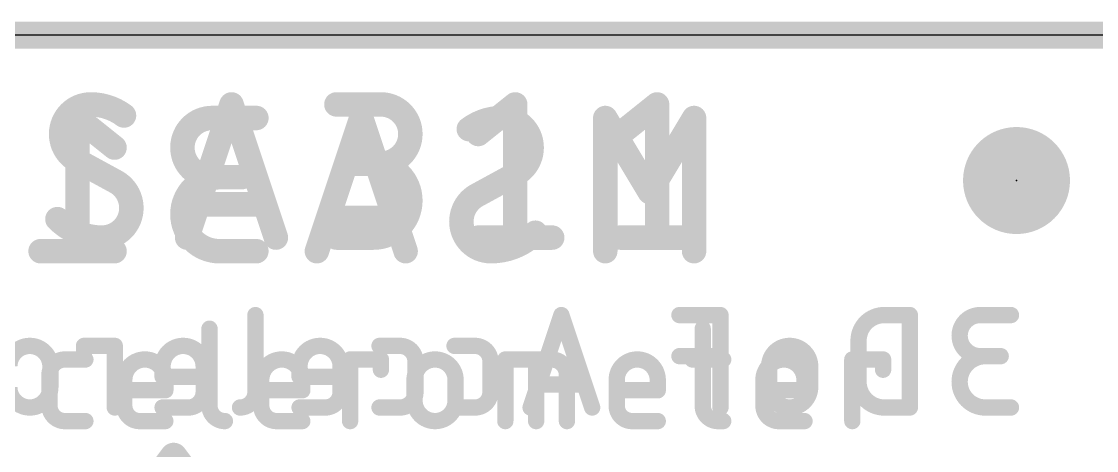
# Model space of a CAD drawing. Extents: x -0.1 to 25.5, y -0.1 to 17.9.
# Drawn here: x 10.13 to 20.18, y 13.9 to 17.91 of the extents above; entities that cross this region are included whole.
import ezdxf

# ---------------------------------------------------------------- set-up
doc = ezdxf.new("R2010")
doc.units = 0
for name, color, linetype in [('1', 12, 'CONTINUOUS'), ('16', 5, 'CONTINUOUS'), ('20', 53, 'CONTINUOUS'), ('21', 40, 'CONTINUOUS'), ('22', 6, 'CONTINUOUS'), ('23', 40, 'CONTINUOUS')]:
    doc.layers.add(name, color=color, linetype=linetype)

# ---------------------------------------------------------------- blocks, each defined once
blk = doc.blocks.new('PIE')
at = {"const_width": 0.5}
blk.add_lwpolyline([(0, -0.25, 1), (0, 0.25, 1), (0, -0.25)], format="xyb", dxfattribs=at)

msp = doc.modelspace()

# ---------------------------------------------------------------- linework, layer by layer
at = {"layer": '1', "const_width": 0.254}
msp.add_lwpolyline([(0, 17.78), (25.4, 17.78)], dxfattribs=at)
at = {"layer": '16', "const_width": 0.254}
msp.add_lwpolyline([(0, 17.78), (25.4, 17.78)], dxfattribs=at)
at = {"layer": '20'}
msp.add_line((22.86, 17.78), (2.54, 17.78), dxfattribs=at)
at = {"layer": '21'}
for points, const_width in [([(10.7775, 17.1323, 0.4142), (10.5009, 16.8557)], 0.2286), ([(11.0886, 17.0286, 0.1623), (10.7775, 17.1323)], 0.2286), ([(10.7775, 17.1894, 1), (10.7775, 17.0752)], 0.1143), ([(10.7775, 17.0751, 1), (10.7775, 17.1894)], 0.1143), ([(12.1479, 17.1504, 1), (12.0395, 17.1142)], 0.1143), ([(12.1479, 17.1142, 1), (12.0395, 17.1504)], 0.1143), ([(13.0739, 17.1895, 1), (13.0739, 17.0752)], 0.1143), ([(13.4888, 16.5791, 1), (13.4888, 17.1323)], 0.2286), ([(13.4888, 17.1895, 1), (13.4888, 17.0752)], 0.1143), ([(13.4888, 17.0752, 1), (13.4888, 17.1895)], 0.1143), ([(14.8026, 17.1323, 1), (14.6883, 17.1323)], 0.1143), ([(14.7812, 17.0877, 1), (14.7098, 17.1769)], 0.1143), ([(16.1285, 17.1323, 1), (16.0142, 17.1323)], 0.1143), ([(16.1071, 17.0877, 1), (16.0357, 17.1769)], 0.1143), ([(11.0543, 16.9829, 1), (11.1229, 17.0743)], 0.1143), ([(10.5009, 16.8557, 0.2656), (10.6392, 16.6137)], 0.2286), ([(10.5581, 16.8557, 1), (10.4438, 16.8557)], 0.1143), ([(10.4438, 16.8557, 1), (10.5581, 16.8557)], 0.1143), ([(14.3641, 16.9003, 1), (14.4355, 16.8111)], 0.1143), ([(15.6899, 16.9003, 1), (15.7613, 16.8111)], 0.1143), ([(10.6666, 16.6639, 1), (10.6118, 16.5635)], 0.1143), ([(10.6102, 16.5645, 1), (10.6682, 16.663)], 0.1143), ([(13.2122, 16.6363, 1), (13.2122, 16.522)], 0.1143), ([(13.4196, 15.8877, 1), (13.4196, 16.5791)], 0.2286), ([(13.4196, 16.6363, 1), (13.4196, 16.522)], 0.1143), ([(13.4888, 16.6363, 1), (13.4888, 16.522)], 0.1143), ([(13.4888, 16.522, 1), (13.4888, 16.6363)], 0.1143), ([(11.1578, 16.1643, 0.2656), (11.0195, 16.4063)], 0.2286), ([(11.0485, 16.4555, 1), (10.9905, 16.357)], 0.1143), ([(10.9921, 16.3561, 1), (11.0469, 16.4565)], 0.1143), ([(10.8812, 15.8877, 0.4142), (11.1578, 16.1643)], 0.2286), ([(11.2149, 16.1643, 1), (11.1006, 16.1643)], 0.1143), ([(11.7826, 16.256, 1), (11.7826, 16.1417)], 0.1143), ([(12.4049, 16.1417, 1), (12.4049, 16.256)], 0.1143), ([(11.1006, 16.1643, 1), (11.2149, 16.1643)], 0.1143), ([(10.4663, 16.0606, 0.2), (10.8812, 15.8877)], 0.2286), ([(10.5069, 16.1008, 1), (10.4258, 16.0203)], 0.1143), ([(10.8812, 15.9448, 1), (10.8812, 15.8305)], 0.1143), ([(10.8812, 15.8306, 1), (10.8812, 15.9448)], 0.1143), ([(13.0739, 15.9449, 1), (13.0739, 15.8306)], 0.1143), ([(13.4196, 15.9449, 1), (13.4196, 15.8306)], 0.1143), ([(13.4196, 15.8306, 1), (13.4196, 15.9449)], 0.1143), ([(14.3998, 15.9449, 1), (14.3998, 15.8306)], 0.1143), ([(15.0912, 15.8306, 1), (15.0912, 15.9449)], 0.1143), ([(15.7256, 15.9449, 1), (15.7256, 15.8306)], 0.1143), ([(16.4171, 15.8306, 1), (16.4171, 15.9449)], 0.1143), ([(11.6246, 15.9058, 1), (11.7331, 15.8696)], 0.1143), ([(12.4544, 15.8696, 1), (12.5628, 15.9058)], 0.1143), ([(14.6883, 15.8877, 1), (14.8026, 15.8877)], 0.1143), ([(16.0142, 15.8877, 1), (16.1285, 15.8877)], 0.1143), ([(11.9259, 15.0368, 1), (11.8497, 15.0368)], 0.0762), ([(16.5359, 15.0368, 1), (16.4597, 15.0368)], 0.0762), ([(10.5359, 14.7489, 0.4142), (10.392, 14.605)], 0.1524), ([(10.5359, 14.787, 1), (10.5359, 14.7108)], 0.0762), ([(10.5359, 14.7108, 1), (10.5359, 14.787)], 0.0762), ([(10.7278, 14.7108, 1), (10.7278, 14.787)], 0.0762), ([(11.4753, 14.557, 1), (11.0915, 14.557)], 0.1524), ([(12.7554, 14.557, 1), (12.3716, 14.557)], 0.1524), ([(13.2403, 14.7489, 1), (13.1641, 14.7489)], 0.0762), ([(13.2022, 14.787, 1), (13.2022, 14.7108)], 0.0762), ([(13.5282, 14.7489, 1), (13.452, 14.7489)], 0.0762), ([(13.4901, 14.7108, 1), (13.4901, 14.787)], 0.0762), ([(14.188, 14.557, 1), (13.8042, 14.557)], 0.1524), ([(14.6912, 14.7489, 1), (14.615, 14.7489)], 0.0762), ([(14.6531, 14.787, 1), (14.6531, 14.7108)], 0.0762), ([(14.9791, 14.7489, 1), (14.9029, 14.7489)], 0.0762), ([(15.2288, 14.605, 0.4142), (15.0849, 14.7489)], 0.1524), ([(15.0849, 14.787, 1), (15.0849, 14.7108)], 0.0762), ([(15.0849, 14.7108, 1), (15.0849, 14.787)], 0.0762), ([(16.0778, 14.557, 1), (15.6939, 14.557)], 0.1524), ([(16.4018, 14.787, 1), (16.4018, 14.7108)], 0.0762), ([(16.6897, 14.7108, 1), (16.6897, 14.787)], 0.0762), ([(17.4494, 14.557, 1), (17.0655, 14.557)], 0.1524), ([(17.9342, 14.7489, 1), (17.858, 14.7489)], 0.0762), ([(17.8961, 14.787, 1), (17.8961, 14.7108)], 0.0762), ([(18.2221, 14.7489, 1), (18.1459, 14.7489)], 0.0762), ([(18.184, 14.7108, 1), (18.184, 14.787)], 0.0762), ([(10.4301, 14.605, 1), (10.3539, 14.605)], 0.0762), ([(13.452, 14.653, 1), (13.5282, 14.653)], 0.0762), ([(15.2669, 14.605, 1), (15.1907, 14.605)], 0.0762), ([(18.1459, 14.653, 1), (18.2221, 14.653)], 0.0762), ([(10.3539, 14.605, 1), (10.4301, 14.605)], 0.0762), ([(11.1296, 14.557, 1), (11.0534, 14.557)], 0.0762), ([(11.0534, 14.557, 1), (11.1296, 14.557)], 0.0762), ([(11.5134, 14.557, 1), (11.4372, 14.557)], 0.0762), ([(11.4372, 14.557, 1), (11.5134, 14.557)], 0.0762), ([(12.4097, 14.557, 1), (12.3335, 14.557)], 0.0762), ([(12.3335, 14.557, 1), (12.4097, 14.557)], 0.0762), ([(12.7173, 14.557, 1), (12.7935, 14.557)], 0.0762), ([(12.7936, 14.557, 1), (12.7174, 14.557)], 0.0762), ([(13.8423, 14.557, 1), (13.7661, 14.557)], 0.0762), ([(13.7661, 14.557, 1), (13.8423, 14.557)], 0.0762), ([(14.2261, 14.557, 1), (14.1499, 14.557)], 0.0762), ([(14.1499, 14.557, 1), (14.2261, 14.557)], 0.0762), ([(15.1907, 14.605, 1), (15.2669, 14.605)], 0.0762), ([(15.732, 14.557, 1), (15.6558, 14.557)], 0.0762), ([(15.6558, 14.557, 1), (15.732, 14.557)], 0.0762), ([(16.1159, 14.557, 1), (16.0397, 14.557)], 0.0762), ([(16.0397, 14.557, 1), (16.1159, 14.557)], 0.0762), ([(17.1036, 14.557, 1), (17.0274, 14.557)], 0.0762), ([(17.0274, 14.557, 1), (17.1036, 14.557)], 0.0762), ([(17.4875, 14.557, 1), (17.4113, 14.557)], 0.0762), ([(17.4113, 14.557, 1), (17.4875, 14.557)], 0.0762), ([(11.0915, 14.4992, 1), (11.0915, 14.423)], 0.0762), ([(11.4372, 14.4611, 1), (11.5134, 14.4611)], 0.0762), ([(11.4753, 14.423, 1), (11.4753, 14.4992)], 0.0762), ([(12.3716, 14.4992, 1), (12.3716, 14.423)], 0.0762), ([(12.7174, 14.4611, 1), (12.7936, 14.4611)], 0.0762), ([(12.7555, 14.423, 1), (12.7555, 14.4992)], 0.0762), ([(15.6939, 14.4992, 1), (15.6939, 14.423)], 0.0762), ([(16.0397, 14.4611, 1), (16.1159, 14.4611)], 0.0762), ([(16.0778, 14.423, 1), (16.0778, 14.4992)], 0.0762), ([(17.0655, 14.4992, 1), (17.0655, 14.423)], 0.0762), ([(17.4113, 14.4611, 1), (17.4875, 14.4611)], 0.0762), ([(17.4494, 14.423, 1), (17.4494, 14.4992)], 0.0762), ([(10.392, 14.3171, 0.4142), (10.5359, 14.1732)], 0.1524), ([(10.4301, 14.3171, 1), (10.3539, 14.3171)], 0.0762), ([(11.0915, 14.3171, 0.4142), (11.2354, 14.1732)], 0.1524), ([(11.1296, 14.3171, 1), (11.0534, 14.3171)], 0.0762), ([(11.8878, 14.3171, 0.4142), (12.0318, 14.1732)], 0.1524), ([(11.9259, 14.3171, 1), (11.8497, 14.3171)], 0.0762), ([(12.3716, 14.3171, 0.4142), (12.5156, 14.1732)], 0.1524), ([(12.4097, 14.3171, 1), (12.3335, 14.3171)], 0.0762), ([(13.8042, 14.3651, 1), (14.188, 14.3651)], 0.1524), ([(13.8423, 14.3651, 1), (13.7661, 14.3651)], 0.0762), ([(13.7661, 14.3651, 1), (13.8423, 14.3651)], 0.0762), ([(14.2261, 14.3651, 1), (14.1499, 14.3651)], 0.0762), ([(14.1499, 14.3651, 1), (14.2261, 14.3651)], 0.0762), ([(15.6939, 14.3171, 0.4142), (15.8379, 14.1732)], 0.1524), ([(15.732, 14.3171, 1), (15.6558, 14.3171)], 0.0762), ([(16.4978, 14.3171, 0.4142), (16.6417, 14.1732)], 0.1524), ([(16.5359, 14.3171, 1), (16.4597, 14.3171)], 0.0762), ([(17.0655, 14.3171, 0.4142), (17.2095, 14.1732)], 0.1524), ([(17.1036, 14.3171, 1), (17.0274, 14.3171)], 0.0762), ([(10.3539, 14.3171, 1), (10.4301, 14.3171)], 0.0762), ([(11.0534, 14.3171, 1), (11.1296, 14.3171)], 0.0762), ([(11.8497, 14.3171, 1), (11.9259, 14.3171)], 0.0762), ([(12.3335, 14.3171, 1), (12.4097, 14.3171)], 0.0762), ([(15.6558, 14.3171, 1), (15.732, 14.3171)], 0.0762), ([(16.4597, 14.3171, 1), (16.5359, 14.3171)], 0.0762), ([(17.0274, 14.3171, 1), (17.1036, 14.3171)], 0.0762), ([(10.5359, 14.2113, 1), (10.5359, 14.1351)], 0.0762), ([(10.5359, 14.1351, 1), (10.5359, 14.2113)], 0.0762), ([(10.7278, 14.1351, 1), (10.7278, 14.2113)], 0.0762), ([(11.2354, 14.2113, 1), (11.2354, 14.1351)], 0.0762), ([(11.2354, 14.1351, 1), (11.2354, 14.2113)], 0.0762), ([(11.4753, 14.1351, 1), (11.4753, 14.2113)], 0.0762), ([(12.0318, 14.1351, 1), (12.0318, 14.2113)], 0.0762), ([(12.5156, 14.2113, 1), (12.5156, 14.1351)], 0.0762), ([(12.5156, 14.1351, 1), (12.5156, 14.2113)], 0.0762), ([(12.7555, 14.1351, 1), (12.7555, 14.2113)], 0.0762), ([(13.1641, 14.1732, 1), (13.2403, 14.1732)], 0.0762), ([(14.615, 14.1732, 1), (14.6912, 14.1732)], 0.0762), ([(14.9029, 14.1732, 1), (14.9791, 14.1732)], 0.0762), ([(15.1907, 14.1732, 1), (15.2669, 14.1732)], 0.0762), ([(15.8379, 14.2113, 1), (15.8379, 14.1351)], 0.0762), ([(15.8379, 14.1351, 1), (15.8379, 14.2113)], 0.0762), ([(16.0778, 14.1351, 1), (16.0778, 14.2113)], 0.0762), ([(16.6417, 14.2113, 1), (16.6417, 14.1351)], 0.0762), ([(16.6417, 14.1351, 1), (16.6417, 14.2113)], 0.0762), ([(16.6897, 14.1351, 1), (16.6897, 14.2113)], 0.0762), ([(17.2095, 14.2113, 1), (17.2095, 14.1351)], 0.0762), ([(17.2095, 14.1351, 1), (17.2095, 14.2113)], 0.0762), ([(17.4494, 14.1351, 1), (17.4494, 14.2113)], 0.0762), ([(17.858, 14.1732, 1), (17.9342, 14.1732)], 0.0762), ([(11.6038, 13.8821, 1), (11.5022, 13.8059)], 0.127), ([(11.6038, 13.8059, 1), (11.5022, 13.8821)], 0.127)]:
    msp.add_lwpolyline(points, format="xyb", dxfattribs=dict(at, const_width=const_width))
for points, const_width in [([(11.6789, 15.8877), (12.0937, 17.1323)], 0.2286), ([(12.0937, 17.1323), (12.5086, 15.8877)], 0.2286), ([(13.0739, 17.1323), (13.4888, 17.1323)], 0.2286), ([(14.3998, 16.8557), (14.7455, 17.1323)], 0.2286), ([(14.7455, 17.1323), (14.7455, 15.8877)], 0.2286), ([(15.7256, 16.8557), (16.0714, 17.1323)], 0.2286), ([(16.0714, 17.1323), (16.0714, 15.8877)], 0.2286), ([(11.0195, 16.4063), (10.6392, 16.6137)], 0.2286), ([(13.4888, 16.5791), (13.2122, 16.5791)], 0.2286), ([(12.4049, 16.1989), (11.7826, 16.1989)], 0.2286), ([(13.0739, 15.8877), (13.4196, 15.8877)], 0.2286), ([(14.3998, 15.8877), (15.0912, 15.8877)], 0.2286), ([(15.7256, 15.8877), (16.4171, 15.8877)], 0.2286), ([(11.8878, 15.0368), (11.8878, 14.3171)], 0.1524), ([(16.4978, 15.0368), (16.4978, 14.3171)], 0.1524), ([(10.5359, 14.7489), (10.7278, 14.7489)], 0.1524), ([(13.2022, 14.1732), (13.2022, 14.7489)], 0.1524), ([(13.2022, 14.7489), (13.4901, 14.7489)], 0.1524), ([(13.4901, 14.7489), (13.4901, 14.653)], 0.1524), ([(14.6531, 14.1732), (14.6531, 14.7489)], 0.1524), ([(14.6531, 14.7489), (15.0849, 14.7489)], 0.1524), ([(14.941, 14.1732), (14.941, 14.7489)], 0.1524), ([(16.4018, 14.7489), (16.6897, 14.7489)], 0.1524), ([(17.8961, 14.1732), (17.8961, 14.7489)], 0.1524), ([(17.8961, 14.7489), (18.184, 14.7489)], 0.1524), ([(18.184, 14.7489), (18.184, 14.653)], 0.1524), ([(10.392, 14.3171), (10.392, 14.605)], 0.1524), ([(15.2288, 14.605), (15.2288, 14.1732)], 0.1524), ([(11.0915, 14.3171), (11.0915, 14.557)], 0.1524), ([(11.4753, 14.557), (11.4753, 14.4611)], 0.1524), ([(12.3716, 14.3171), (12.3716, 14.557)], 0.1524), ([(12.7555, 14.557), (12.7555, 14.4611)], 0.1524), ([(13.8042, 14.3651), (13.8042, 14.557)], 0.1524), ([(14.188, 14.557), (14.188, 14.3651)], 0.1524), ([(15.6939, 14.3171), (15.6939, 14.557)], 0.1524), ([(16.0778, 14.557), (16.0778, 14.4611)], 0.1524), ([(17.0655, 14.3171), (17.0655, 14.557)], 0.1524), ([(17.4494, 14.557), (17.4494, 14.4611)], 0.1524), ([(11.4753, 14.4611), (11.0915, 14.4611)], 0.1524), ([(12.7555, 14.4611), (12.3716, 14.4611)], 0.1524), ([(16.0778, 14.4611), (15.6939, 14.4611)], 0.1524), ([(17.4494, 14.4611), (17.0655, 14.4611)], 0.1524), ([(10.7278, 14.1732), (10.5359, 14.1732)], 0.1524), ([(11.4753, 14.1732), (11.2354, 14.1732)], 0.1524), ([(12.7555, 14.1732), (12.5156, 14.1732)], 0.1524), ([(16.0778, 14.1732), (15.8379, 14.1732)], 0.1524), ([(16.6417, 14.1732), (16.6897, 14.1732)], 0.1524), ([(17.4494, 14.1732), (17.2095, 14.1732)], 0.1524), ([(11.172, 13.336), (11.553, 13.844)], 0.254), ([(11.553, 13.844), (11.934, 13.336)], 0.254)]:
    msp.add_lwpolyline(points, dxfattribs=dict(at, const_width=const_width))
at = {"layer": '22'}
for points, const_width in [([(11.0002, 16.7287), (10.6545, 17.0053)], 0.2286), ([(10.6545, 17.0053), (10.6545, 15.7607)], 0.2286), ([(12.3261, 17.0053), (11.9113, 17.0053)], 0.2286), ([(13.3063, 17.0053), (12.8914, 15.7607)], 0.2286), ([(13.7211, 15.7607), (13.3063, 17.0053)], 0.2286), ([(16.0022, 16.3139), (15.5873, 17.0053)], 0.2286), ([(15.5873, 17.0053), (15.5873, 15.7607)], 0.2286), ([(16.4171, 17.0053), (16.0022, 16.3139)], 0.2286), ([(16.4171, 15.7607), (16.4171, 17.0053)], 0.2286), ([(14.3805, 16.2793), (14.7608, 16.4867)], 0.2286), ([(11.9113, 16.4521), (12.1878, 16.4521)], 0.2286), ([(12.9951, 16.0719), (13.6174, 16.0719)], 0.2286), ([(11.0002, 15.7607), (10.3088, 15.7607)], 0.2286), ([(12.3261, 15.7607), (11.9804, 15.7607)], 0.2286), ([(12.317, 15.1638), (12.317, 14.4441)], 0.1524), ([(15.1769, 15.1638), (14.8891, 14.3002)], 0.1524), ([(15.4648, 14.3002), (15.1769, 15.1638)], 0.1524), ([(16.6639, 15.1638), (16.2801, 15.1638)], 0.1524), ([(16.6639, 14.3002), (16.6639, 15.1638)], 0.1524), ([(18.4343, 15.1638), (18.1944, 15.1638)], 0.1524), ([(18.4343, 14.3002), (18.4343, 15.1638)], 0.1524), ([(19.3792, 15.1638), (19.0913, 15.1638)], 0.1524), ([(17.9545, 14.9239), (17.9545, 14.5401)], 0.1524), ([(11.0026, 14.8759), (10.7147, 14.8759)], 0.1524), ([(10.7147, 14.8759), (10.7147, 14.78)], 0.1524), ([(11.0026, 14.3002), (11.0026, 14.8759)], 0.1524), ([(13.6689, 14.8759), (13.477, 14.8759)], 0.1524), ([(14.3699, 14.8759), (14.178, 14.8759)], 0.1524), ([(13.8128, 14.4441), (13.8128, 14.732)], 0.1524), ([(14.5139, 14.4441), (14.5139, 14.732)], 0.1524), ([(16.6639, 14.78), (16.2801, 14.78)], 0.1524), ([(19.0913, 14.78), (19.2832, 14.78)], 0.1524), ([(10.4006, 14.4921), (10.4006, 14.684)], 0.1524), ([(11.4493, 14.684), (11.4493, 14.5881)], 0.1524), ([(11.8332, 14.4441), (11.8332, 14.684)], 0.1524), ([(12.7295, 14.684), (12.7295, 14.5881)], 0.1524), ([(13.1133, 14.4441), (13.1133, 14.684)], 0.1524), ([(17.1186, 14.684), (17.1186, 14.4921)], 0.1524), ([(17.5024, 14.4921), (17.5024, 14.684)], 0.1524), ([(11.4493, 14.5881), (11.8332, 14.5881)], 0.1524), ([(12.7295, 14.5881), (13.1133, 14.5881)], 0.1524), ([(14.961, 14.5161), (15.3928, 14.5161)], 0.1524), ([(11.4493, 14.3002), (11.6892, 14.3002)], 0.1524), ([(12.7295, 14.3002), (12.9694, 14.3002)], 0.1524), ([(13.477, 14.3002), (13.6689, 14.3002)], 0.1524), ([(14.178, 14.3002), (14.3699, 14.3002)], 0.1524), ([(18.1944, 14.3002), (18.4343, 14.3002)], 0.1524), ([(19.3792, 14.3002), (19.1393, 14.3002)], 0.1524)]:
    msp.add_lwpolyline(points, dxfattribs=dict(at, const_width=const_width))
for points, const_width in [([(10.6902, 17.0499, 1), (10.6188, 16.9607)], 0.1143), ([(10.7117, 17.0053, 1), (10.5974, 17.0053)], 0.1143), ([(11.9113, 17.0053, 1), (11.9113, 16.4521)], 0.2286), ([(11.9113, 17.0625, 1), (11.9113, 16.9482)], 0.1143), ([(11.9113, 16.9482, 1), (11.9113, 17.0625)], 0.1143), ([(12.3261, 16.9482, 1), (12.3261, 17.0625)], 0.1143), ([(13.3605, 17.0234, 1), (13.2521, 16.9872)], 0.1143), ([(13.3605, 16.9872, 1), (13.2521, 17.0234)], 0.1143), ([(14.6225, 17.0053, 0.1623), (14.3114, 16.9016)], 0.2286), ([(14.6225, 17.0625, 1), (14.6225, 16.9482)], 0.1143), ([(14.8991, 16.7287, 0.4142), (14.6225, 17.0053)], 0.2286), ([(14.6225, 16.9482, 1), (14.6225, 17.0625)], 0.1143), ([(15.6364, 17.0347, 1), (15.5383, 16.9759)], 0.1143), ([(15.6445, 17.0053, 1), (15.5302, 17.0053)], 0.1143), ([(16.4742, 17.0053, 1), (16.3599, 17.0053)], 0.1143), ([(16.4661, 16.9759, 1), (16.3681, 17.0347)], 0.1143), ([(14.2771, 16.9473, 1), (14.3457, 16.8559)], 0.1143), ([(10.9645, 16.6841, 1), (11.0359, 16.7733)], 0.1143), ([(14.7608, 16.4867, 0.2656), (14.8991, 16.7287)], 0.2286), ([(14.9562, 16.7287, 1), (14.8419, 16.7287)], 0.1143), ([(14.8419, 16.7287, 1), (14.9562, 16.7287)], 0.1143), ([(14.7318, 16.536, 1), (14.7898, 16.4375)], 0.1143), ([(14.7882, 16.4365, 1), (14.7334, 16.5369)], 0.1143), ([(11.9804, 16.4521, 1), (11.9804, 15.7607)], 0.2286), ([(11.9113, 16.5093, 1), (11.9113, 16.395)], 0.1143), ([(11.9113, 16.395, 1), (11.9113, 16.5093)], 0.1143), ([(11.9804, 16.395, 1), (11.9804, 16.5093)], 0.1143), ([(12.1878, 16.395, 1), (12.1878, 16.5093)], 0.1143), ([(14.3805, 16.2793, 0.2656), (14.2422, 16.0373)], 0.2286), ([(14.3531, 16.3295, 1), (14.4079, 16.2291)], 0.1143), ([(14.4095, 16.23, 1), (14.3515, 16.3285)], 0.1143), ([(15.9532, 16.3433, 1), (16.0512, 16.2844)], 0.1143), ([(15.9532, 16.2844, 1), (16.0512, 16.3433)], 0.1143), ([(12.9951, 16.129, 1), (12.9951, 16.0147)], 0.1143), ([(13.6174, 16.0147, 1), (13.6174, 16.129)], 0.1143), ([(14.2422, 16.0373, 0.4142), (14.5188, 15.7607)], 0.2286), ([(14.2994, 16.0373, 1), (14.1851, 16.0373)], 0.1143), ([(14.1851, 16.0373, 1), (14.2994, 16.0373)], 0.1143), ([(14.5188, 15.7607, 0.2), (14.9337, 15.9336)], 0.2286), ([(14.9742, 15.8933, 1), (14.8931, 15.9738)], 0.1143), ([(10.3088, 15.8178, 1), (10.3088, 15.7035)], 0.1143), ([(10.5974, 15.7607, 1), (10.7117, 15.7607)], 0.1143), ([(11.0002, 15.7035, 1), (11.0002, 15.8178)], 0.1143), ([(11.9804, 15.8178, 1), (11.9804, 15.7035)], 0.1143), ([(11.9804, 15.7035, 1), (11.9804, 15.8178)], 0.1143), ([(12.3261, 15.7035, 1), (12.3261, 15.8178)], 0.1143), ([(12.8372, 15.7788, 1), (12.9456, 15.7426)], 0.1143), ([(13.6669, 15.7426, 1), (13.7754, 15.7788)], 0.1143), ([(14.5188, 15.8178, 1), (14.5188, 15.7036)], 0.1143), ([(14.5188, 15.7036, 1), (14.5188, 15.8178)], 0.1143), ([(15.5302, 15.7607, 1), (15.6445, 15.7607)], 0.1143), ([(16.3599, 15.7607, 1), (16.4742, 15.7607)], 0.1143), ([(12.3551, 15.1638, 1), (12.2789, 15.1638)], 0.0762), ([(15.2131, 15.1758, 1), (15.1408, 15.1518)], 0.0762), ([(15.2131, 15.1518, 1), (15.1408, 15.1758)], 0.0762), ([(16.2801, 15.2019, 1), (16.2801, 15.1257)], 0.0762), ([(16.702, 15.1638, 1), (16.6258, 15.1638)], 0.0762), ([(16.6639, 15.1257, 1), (16.6639, 15.2019)], 0.0762), ([(18.1944, 15.1638, 0.4142), (17.9545, 14.9239)], 0.1524), ([(18.1944, 15.2019, 1), (18.1944, 15.1257)], 0.0762), ([(18.1944, 15.1257, 1), (18.1944, 15.2019)], 0.0762), ([(18.4724, 15.1638, 1), (18.3962, 15.1638)], 0.0762), ([(18.4343, 15.1257, 1), (18.4343, 15.2019)], 0.0762), ([(19.0913, 15.1638, 1), (19.0913, 14.78)], 0.1524), ([(19.0913, 15.2019, 1), (19.0913, 15.1257)], 0.0762), ([(19.0913, 15.1257, 1), (19.0913, 15.2019)], 0.0762), ([(19.3792, 15.1257, 1), (19.3792, 15.2019)], 0.0762), ([(17.9926, 14.9239, 1), (17.9164, 14.9239)], 0.0762), ([(10.4006, 14.684, 1), (10.0168, 14.684)], 0.1524), ([(10.7147, 14.914, 1), (10.7147, 14.8378)], 0.0762), ([(10.7528, 14.8759, 1), (10.6766, 14.8759)], 0.0762), ([(11.0407, 14.8759, 1), (10.9645, 14.8759)], 0.0762), ([(11.0026, 14.8378, 1), (11.0026, 14.914)], 0.0762), ([(11.8332, 14.684, 1), (11.4493, 14.684)], 0.1524), ([(13.1133, 14.684, 1), (12.7295, 14.684)], 0.1524), ([(13.477, 14.914, 1), (13.477, 14.8378)], 0.0762), ([(13.8128, 14.732, 0.4142), (13.6689, 14.8759)], 0.1524), ([(13.6689, 14.914, 1), (13.6689, 14.8378)], 0.0762), ([(13.6689, 14.8378, 1), (13.6689, 14.914)], 0.0762), ([(14.178, 14.914, 1), (14.178, 14.8378)], 0.0762), ([(14.5139, 14.732, 0.4142), (14.3699, 14.8759)], 0.1524), ([(14.3699, 14.914, 1), (14.3699, 14.8378)], 0.0762), ([(14.3699, 14.8378, 1), (14.3699, 14.914)], 0.0762), ([(17.5024, 14.684, 1), (17.1186, 14.684)], 0.1524), ([(17.9164, 14.9239, 1), (17.9926, 14.9239)], 0.0762), ([(10.6766, 14.78, 1), (10.7528, 14.78)], 0.0762), ([(13.8509, 14.732, 1), (13.7747, 14.732)], 0.0762), ([(14.552, 14.732, 1), (14.4758, 14.732)], 0.0762), ([(16.2801, 14.8181, 1), (16.2801, 14.7419)], 0.0762), ([(16.6639, 14.7419, 1), (16.6639, 14.8181)], 0.0762), ([(19.1393, 14.78, 1), (19.1393, 14.3002)], 0.1524), ([(19.0913, 14.8181, 1), (19.0913, 14.7419)], 0.0762), ([(19.0913, 14.7419, 1), (19.0913, 14.8181)], 0.0762), ([(19.1393, 14.7419, 1), (19.1393, 14.8181)], 0.0762), ([(19.2832, 14.7419, 1), (19.2832, 14.8181)], 0.0762), ([(10.4387, 14.684, 1), (10.3625, 14.684)], 0.0762), ([(10.3625, 14.684, 1), (10.4387, 14.684)], 0.0762), ([(11.4874, 14.684, 1), (11.4112, 14.684)], 0.0762), ([(11.4112, 14.684, 1), (11.4874, 14.684)], 0.0762), ([(11.8713, 14.684, 1), (11.7951, 14.684)], 0.0762), ([(11.7951, 14.684, 1), (11.8713, 14.684)], 0.0762), ([(12.7676, 14.684, 1), (12.6914, 14.684)], 0.0762), ([(12.6914, 14.684, 1), (12.7676, 14.684)], 0.0762), ([(13.1514, 14.684, 1), (13.0752, 14.684)], 0.0762), ([(13.0752, 14.684, 1), (13.1514, 14.684)], 0.0762), ([(13.7747, 14.732, 1), (13.8509, 14.732)], 0.0762), ([(14.4758, 14.732, 1), (14.552, 14.732)], 0.0762), ([(17.1567, 14.684, 1), (17.0805, 14.684)], 0.0762), ([(17.0805, 14.684, 1), (17.1567, 14.684)], 0.0762), ([(17.5405, 14.684, 1), (17.4643, 14.684)], 0.0762), ([(17.4643, 14.684, 1), (17.5405, 14.684)], 0.0762), ([(11.4493, 14.6262, 1), (11.4493, 14.55)], 0.0762), ([(11.4112, 14.5881, 1), (11.4874, 14.5881)], 0.0762), ([(11.8332, 14.55, 1), (11.8332, 14.6262)], 0.0762), ([(12.7295, 14.6262, 1), (12.7295, 14.55)], 0.0762), ([(12.6914, 14.5881, 1), (12.7676, 14.5881)], 0.0762), ([(13.1133, 14.55, 1), (13.1133, 14.6262)], 0.0762), ([(14.961, 14.5542, 1), (14.961, 14.478)], 0.0762), ([(15.3928, 14.478, 1), (15.3928, 14.5542)], 0.0762), ([(17.9545, 14.5401, 0.4142), (18.1944, 14.3002)], 0.1524), ([(17.9926, 14.5401, 1), (17.9164, 14.5401)], 0.0762), ([(17.9164, 14.5401, 1), (17.9926, 14.5401)], 0.0762), ([(10.0168, 14.4921, 1), (10.4006, 14.4921)], 0.1524), ([(10.4387, 14.4921, 1), (10.3625, 14.4921)], 0.0762), ([(10.3625, 14.4921, 1), (10.4387, 14.4921)], 0.0762), ([(11.6892, 14.3002, 0.4142), (11.8332, 14.4441)], 0.1524), ([(11.8713, 14.4441, 1), (11.7951, 14.4441)], 0.0762), ([(11.7951, 14.4441, 1), (11.8713, 14.4441)], 0.0762), ([(12.173, 14.3002, 0.4142), (12.317, 14.4441)], 0.1524), ([(12.3551, 14.4441, 1), (12.2789, 14.4441)], 0.0762), ([(12.2789, 14.4441, 1), (12.3551, 14.4441)], 0.0762), ([(12.9694, 14.3002, 0.4142), (13.1133, 14.4441)], 0.1524), ([(13.1514, 14.4441, 1), (13.0752, 14.4441)], 0.0762), ([(13.0752, 14.4441, 1), (13.1514, 14.4441)], 0.0762), ([(13.6689, 14.3002, 0.4142), (13.8128, 14.4441)], 0.1524), ([(13.8509, 14.4441, 1), (13.7747, 14.4441)], 0.0762), ([(13.7747, 14.4441, 1), (13.8509, 14.4441)], 0.0762), ([(14.3699, 14.3002, 0.4142), (14.5139, 14.4441)], 0.1524), ([(14.552, 14.4441, 1), (14.4758, 14.4441)], 0.0762), ([(14.4758, 14.4441, 1), (14.552, 14.4441)], 0.0762), ([(17.1186, 14.4921, 1), (17.5024, 14.4921)], 0.1524), ([(17.1567, 14.4921, 1), (17.0805, 14.4921)], 0.0762), ([(17.0805, 14.4921, 1), (17.1567, 14.4921)], 0.0762), ([(17.5405, 14.4921, 1), (17.4643, 14.4921)], 0.0762), ([(17.4643, 14.4921, 1), (17.5405, 14.4921)], 0.0762), ([(11.4493, 14.3383, 1), (11.4493, 14.2621)], 0.0762), ([(11.6892, 14.3383, 1), (11.6892, 14.2621)], 0.0762), ([(11.6892, 14.2621, 1), (11.6892, 14.3383)], 0.0762), ([(12.173, 14.3383, 1), (12.173, 14.2621)], 0.0762), ([(12.7295, 14.3383, 1), (12.7295, 14.2621)], 0.0762), ([(12.9694, 14.3383, 1), (12.9694, 14.2621)], 0.0762), ([(12.9694, 14.2621, 1), (12.9694, 14.3383)], 0.0762), ([(13.477, 14.3383, 1), (13.477, 14.2621)], 0.0762), ([(13.6689, 14.3383, 1), (13.6689, 14.2621)], 0.0762), ([(13.6689, 14.2621, 1), (13.6689, 14.3383)], 0.0762), ([(14.178, 14.3383, 1), (14.178, 14.2621)], 0.0762), ([(14.3699, 14.3383, 1), (14.3699, 14.2621)], 0.0762), ([(14.3699, 14.2621, 1), (14.3699, 14.3383)], 0.0762), ([(18.1944, 14.3383, 1), (18.1944, 14.2621)], 0.0762), ([(18.1944, 14.2621, 1), (18.1944, 14.3383)], 0.0762), ([(18.4343, 14.2621, 1), (18.4343, 14.3383)], 0.0762), ([(19.1393, 14.3383, 1), (19.1393, 14.2621)], 0.0762), ([(19.1393, 14.2621, 1), (19.1393, 14.3383)], 0.0762), ([(19.3792, 14.2621, 1), (19.3792, 14.3383)], 0.0762), ([(10.9645, 14.3002, 1), (11.0407, 14.3002)], 0.0762), ([(14.8529, 14.3122, 1), (14.9252, 14.2882)], 0.0762), ([(15.4286, 14.2882, 1), (15.5009, 14.3122)], 0.0762), ([(16.6258, 14.3002, 1), (16.702, 14.3002)], 0.0762), ([(18.3962, 14.3002, 1), (18.4724, 14.3002)], 0.0762)]:
    msp.add_lwpolyline(points, format="xyb", dxfattribs=dict(at, const_width=const_width))
at = {"layer": '23'}
msp.add_point((19.431, 16.4211), dxfattribs=at)

# ---------------------------------------------------------------- block references
at = {"layer": '1'}
msp.add_blockref('PIE', (19.431, 16.4211), dxfattribs=at)

doc.saveas('drawing.dxf')
